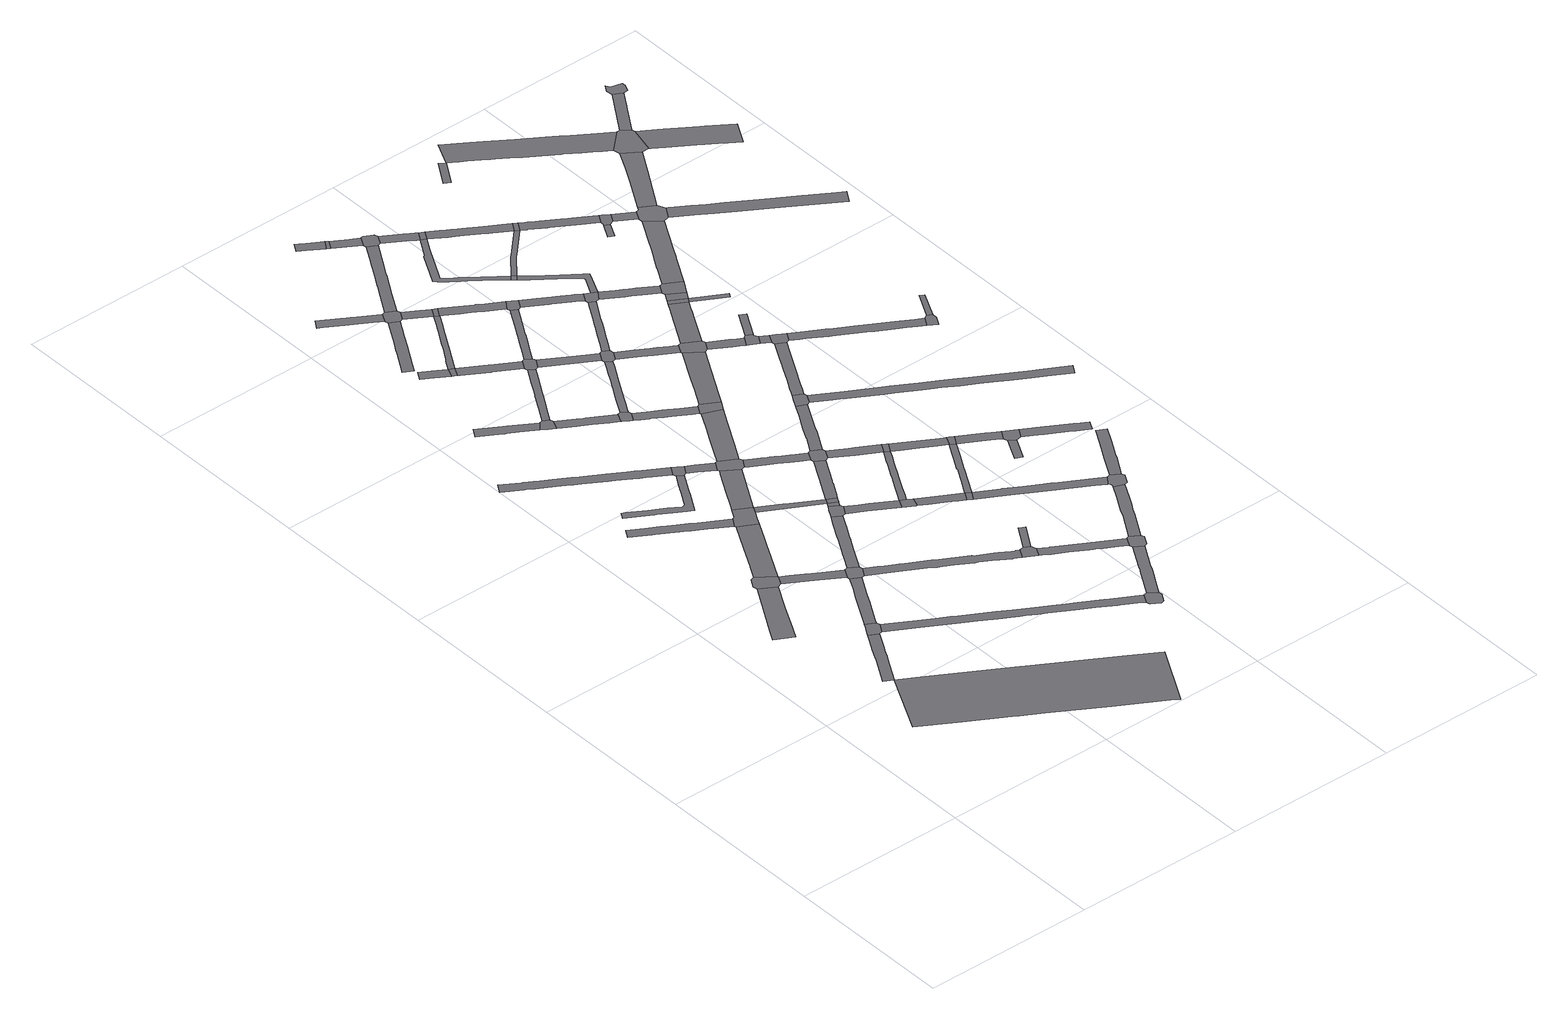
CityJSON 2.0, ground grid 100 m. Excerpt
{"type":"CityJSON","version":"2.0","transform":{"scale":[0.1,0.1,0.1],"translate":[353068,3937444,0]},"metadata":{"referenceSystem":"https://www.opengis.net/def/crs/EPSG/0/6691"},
"CityObjects":{
"road1":{"type":"Road","attributes":{"RoadStructureAttribute.sectionType":"1"},"geometry":[{"type":"MultiSurface","lod":"1","boundaries":[[[0,1,2,3,4,5,6,7,8,9,10,11,12,13,14]]]}]},
"road2":{"type":"Road","attributes":{"RoadStructureAttribute.sectionType":"1"},"geometry":[{"type":"MultiSurface","lod":"1","boundaries":[[[15,16,17,18,19,20,21,22,23]]]}]},
"road3":{"type":"Road","geometry":[{"type":"MultiSurface","lod":"1","boundaries":[[[24,25,26,27,28,6,5,29,30]]]}]},
"road4":{"type":"Road","geometry":[{"type":"MultiSurface","lod":"1","boundaries":[[[31,32,33,15,23,34,35,36]]]}]},
"road5":{"type":"Road","attributes":{"function":"2","RoadStructureAttribute.sectionType":"1"},"geometry":[{"type":"MultiSurface","lod":"1","boundaries":[[[37,38,39,40,41,42,14,43,44,45,46,47,48,49,50]]]}]},
"road6":{"type":"Road","attributes":{"RoadStructureAttribute.sectionType":"1"},"geometry":[{"type":"MultiSurface","lod":"1","boundaries":[[[51,52,53,54,55,56,57,58,59,60,61,25,24]]]}]},
"road7":{"type":"Road","attributes":{"RoadStructureAttribute.sectionType":"1"},"geometry":[{"type":"MultiSurface","lod":"1","boundaries":[[[62,63,64,65,66,67,68,69,70,71,72,73,74,75,76,77,78,79,80]]]}]},
"road8":{"type":"Road","attributes":{"RoadStructureAttribute.sectionType":"1"},"geometry":[{"type":"MultiSurface","lod":"1","boundaries":[[[81,82,83,84,35,34,85,86,87,88,89,90]]]}]},
"road9":{"type":"Road","attributes":{"RoadStructureAttribute.sectionType":"1"},"geometry":[{"type":"MultiSurface","lod":"1","boundaries":[[[91,92,93,94,95,96,97,98,31,36]]]}]},
"road10":{"type":"Road","attributes":{"RoadStructureAttribute.sectionType":"1"},"geometry":[{"type":"MultiSurface","lod":"1","boundaries":[[[99,100,101,102,103,104,105,106,107,108,109,110,111,112,113,114,115,116,117,118,119,120,121,122,123,124,125,126,127,128,129,130,131]]]}]},
"road11":{"type":"Road","attributes":{"RoadStructureAttribute.sectionType":"1"},"geometry":[{"type":"MultiSurface","lod":"1","boundaries":[[[132,133,134,135,136,137,138,139,140,141,142,143,144,145,146,147,148,149,150,151,152,153,154,155,156,157,158,159]]]}]},
"road12":{"type":"Road","geometry":[{"type":"MultiSurface","lod":"1","boundaries":[[[89,56,55,160,161,162,163,90]]]}]},
"road13":{"type":"Road","attributes":{"RoadStructureAttribute.sectionType":"1"},"geometry":[{"type":"MultiSurface","lod":"1","boundaries":[[[164,165,166,167,168,169,170,171,172,173,174,175,176]]]}]},
"road14":{"type":"Road","geometry":[{"type":"MultiSurface","lod":"1","boundaries":[[[177,178,73,72,179,95,94,180,181,182,183]]]}]},
"road15":{"type":"Road","attributes":{"RoadStructureAttribute.sectionType":"1"},"geometry":[{"type":"MultiSurface","lod":"1","boundaries":[[[29,184,185,186,187,188,189,190,191,192,193,194,195,196,197,198,199,200,201,202,203,204,205,206,207,208,209,210,211,212,213,214,215,30]]]}]},
"road16":{"type":"Road","geometry":[{"type":"MultiSurface","lod":"1","boundaries":[[[171,170,216,217,218,219,220,221]]]}]},
"road17":{"type":"Road","attributes":{"RoadStructureAttribute.sectionType":"1"},"geometry":[{"type":"MultiSurface","lod":"1","boundaries":[[[222,223,224,225,226,227,228,229,230,163,162,231,232,233,234,235,236,237,238,239]]]}]},
"road18":{"type":"Road","attributes":{"RoadStructureAttribute.sectionType":"1"},"geometry":[{"type":"MultiSurface","lod":"1","boundaries":[[[240,241,242,243,244,245]]]}]},
"road19":{"type":"Road","geometry":[{"type":"MultiSurface","lod":"1","boundaries":[[[146,145,246,247,248,249,99,131]]]}]},
"road20":{"type":"Road","attributes":{"RoadStructureAttribute.sectionType":"1"},"geometry":[{"type":"MultiSurface","lod":"1","boundaries":[[[250,251,252,253,254,255,177,183]]]}]},
"road21":{"type":"Road","attributes":{"RoadStructureAttribute.sectionType":"1"},"geometry":[{"type":"MultiSurface","lod":"1","boundaries":[[[182,256,257,258,259,260,261,183]]]}]},
"road22":{"type":"Road","geometry":[{"type":"MultiSurface","lod":"1","boundaries":[[[262,263,240,245]]]}]},
"road23":{"type":"Road","attributes":{"RoadStructureAttribute.sectionType":"1"},"geometry":[{"type":"MultiSurface","lod":"1","boundaries":[[[264,265,247,246,266,267]]]}]},
"road24":{"type":"Road","attributes":{"RoadStructureAttribute.sectionType":"1"},"geometry":[{"type":"MultiSurface","lod":"1","boundaries":[[[268,269,270,271,272,273,274,275,276,277,278,279,280,281,282,283,161,160,284,285,286,287,288,289,290,291,292,293,294,295,296,297,298,299,300]]]}]},
"road25":{"type":"Road","attributes":{"RoadStructureAttribute.sectionType":"1"},"geometry":[{"type":"MultiSurface","lod":"1","boundaries":[[[301,302,303,304,219,218,305,306,307,308,309,310,311]]]}]},
"road26":{"type":"Road","attributes":{"RoadStructureAttribute.sectionType":"1"},"geometry":[{"type":"MultiSurface","lod":"1","boundaries":[[[312,313,314,315,316,317,318,319,320,321,322,323,324,325,326,327,328,329,330]]]}]},
"road27":{"type":"Road","attributes":{"RoadStructureAttribute.sectionType":"1"},"geometry":[{"type":"MultiSurface","lod":"1","boundaries":[[[331,332,333,334,335,336,337,338,339,340,341,342]]]}]},
"road28":{"type":"Road","attributes":{"RoadStructureAttribute.sectionType":"1"},"geometry":[{"type":"MultiSurface","lod":"1","boundaries":[[[343,344,345,346,347,348,349,350,351,352,353,221,220,354,355,356,357,358,359,360,361,362,363]]]}]},
"road29":{"type":"Road","geometry":[{"type":"MultiSurface","lod":"1","boundaries":[[[364,365,366,367,368,369,222,239]]]}]},
"road30":{"type":"Road","geometry":[{"type":"MultiSurface","lod":"1","boundaries":[[[370,371,264,267,252,251,372,373]]]}]},
"road31":{"type":"Road","attributes":{"RoadStructureAttribute.sectionType":"1"},"geometry":[{"type":"MultiSurface","lod":"1","boundaries":[[[366,374,375,258,367]]]}]},
"road32":{"type":"Road","attributes":{"RoadStructureAttribute.sectionType":"1"},"geometry":[{"type":"MultiSurface","lod":"1","boundaries":[[[376,377,378,263,262,379,380,381,382,383,384]]]}]},
"road33":{"type":"Road","geometry":[{"type":"MultiSurface","lod":"1","boundaries":[[[385,259,258,375]]]}]},
"road34":{"type":"Road","geometry":[{"type":"MultiSurface","lod":"1","boundaries":[[[310,386,387,388,389,390,391,392,311]]]}]},
"road35":{"type":"Road","attributes":{"RoadStructureAttribute.sectionType":"1"},"geometry":[{"type":"MultiSurface","lod":"1","boundaries":[[[393,394,395,365,364,396,397]]]}]},
"road36":{"type":"Road","geometry":[{"type":"MultiSurface","lod":"1","boundaries":[[[398,342,341,330,329,399,400,401,402]]]}]},
"road37":{"type":"Road","geometry":[{"type":"MultiSurface","lod":"1","boundaries":[[[403,404,405,406,407,384,383,408,343,363]]]}]},
"road38":{"type":"Road","attributes":{"RoadStructureAttribute.sectionType":"1"},"geometry":[{"type":"MultiSurface","lod":"1","boundaries":[[[409,410,411,412,259,385,413,414,415,416,417,418,419,420]]]}]},
"road39":{"type":"Road","attributes":{"RoadStructureAttribute.sectionType":"1"},"geometry":[{"type":"MultiSurface","lod":"1","boundaries":[[[372,421,422,423,424,425,426,427,428,429,430,431,432,433,434,435,373]]]}]},
"road40":{"type":"Road","attributes":{"RoadStructureAttribute.sectionType":"1"},"geometry":[{"type":"MultiSurface","lod":"1","boundaries":[[[436,437,438,439,440,371,370,441,442,443]]]}]},
"road41":{"type":"Road","attributes":{"RoadStructureAttribute.sectionType":"1"},"geometry":[{"type":"MultiSurface","lod":"1","boundaries":[[[444,445,446,447,448,390,389,449,450,451,452,453,454,455,456]]]}]},
"road42":{"type":"Road","attributes":{"RoadStructureAttribute.sectionType":"1"},"geometry":[{"type":"MultiSurface","lod":"1","boundaries":[[[457,400,399,458,459]]]}]},
"road43":{"type":"Road","geometry":[{"type":"MultiSurface","lod":"1","boundaries":[[[460,461,462,463,268,300]]]}]},
"road44":{"type":"Road","geometry":[{"type":"MultiSurface","lod":"1","boundaries":[[[464,465,466,467,393,397]]]}]},
"road45":{"type":"Road","attributes":{"RoadStructureAttribute.sectionType":"1"},"geometry":[{"type":"MultiSurface","lod":"1","boundaries":[[[468,458,469,470,471,472,473,474,475,476,477,478,479,240,263,480,481,482,483,484,485,486,487,468,488,489,490,491,492,493,494,495,496,497,498,499,500,501,502]]]}]},
"road46":{"type":"Road","attributes":{"RoadStructureAttribute.sectionType":"1"},"geometry":[{"type":"MultiSurface","lod":"1","boundaries":[[[503,504,505,506,507,508,509,510,511,512,513,514,515,516,517,518,519,520,521,522,523,392,391]]]}]},
"road47":{"type":"Road","geometry":[{"type":"MultiSurface","lod":"1","boundaries":[[[524,525,526,202,201,527,528,529]]]}]},
"road48":{"type":"Road","geometry":[{"type":"MultiSurface","lod":"1","boundaries":[[[458,468,502,530,459]]]}]},
"road49":{"type":"Road","attributes":{"RoadStructureAttribute.sectionType":"1"},"geometry":[{"type":"MultiSurface","lod":"1","boundaries":[[[403,531,532,533,534,535,536,537,538,404]]]}]},
"road50":{"type":"Road","attributes":{"RoadStructureAttribute.sectionType":"1"},"geometry":[{"type":"MultiSurface","lod":"1","boundaries":[[[462,539,540,541,542,543,463]]]}]},
"road51":{"type":"Road","geometry":[{"type":"MultiSurface","lod":"1","boundaries":[[[544,427,426,420,419,545,546,547]]]}]},
"road52":{"type":"Road","attributes":{"RoadStructureAttribute.sectionType":"1"},"geometry":[{"type":"MultiSurface","lod":"1","boundaries":[[[406,548,549,550,551,552,553,554,555,556,557,558,559,560,561,562,563,407]]]}]},
"road53":{"type":"Road","attributes":{"RoadStructureAttribute.sectionType":"1"},"geometry":[{"type":"MultiSurface","lod":"1","boundaries":[[[564,565,466,465,566,567,568,569,570]]]}]},
"road54":{"type":"Road","attributes":{"RoadStructureAttribute.sectionType":"1"},"geometry":[{"type":"MultiSurface","lod":"1","boundaries":[[[401,571,572,573,574,575,576,577,578,579,580,581,582,583,584,585,586,587,588,589,590,591,402]]]}]},
"road55":{"type":"Road","geometry":[{"type":"MultiSurface","lod":"1","boundaries":[[[592,593,456,455,436,443]]]}]},
"road56":{"type":"Road","attributes":{"RoadStructureAttribute.sectionType":"1"},"geometry":[{"type":"MultiSurface","lod":"1","boundaries":[[[594,595,596,597,598,599,600,601,602,603]]]}]},
"road57":{"type":"Road","attributes":{"RoadStructureAttribute.sectionType":"1"},"geometry":[{"type":"MultiSurface","lod":"1","boundaries":[[[604,605,606,607,608,609,393,467,610,611,612,613,614,615,616,617,618]]]}]},
"road58":{"type":"Road","attributes":{"RoadStructureAttribute.sectionType":"1"},"geometry":[{"type":"MultiSurface","lod":"1","boundaries":[[[619,620,621,622,623,461,460,624,625,626,627,628,629,630,631,632,633]]]}]},
"road59":{"type":"Road","attributes":{"RoadStructureAttribute.sectionType":"1"},"geometry":[{"type":"MultiSurface","lod":"1","boundaries":[[[525,634,635,636,637,638,639,640,641,642,526]]]}]},
"road60":{"type":"Road","geometry":[{"type":"MultiSurface","lod":"1","boundaries":[[[643,644,645,535,534,646,514,513,647,648]]]}]},
"road61":{"type":"Road","geometry":[{"type":"MultiSurface","lod":"1","boundaries":[[[649,650,594,603]]]}]},
"road62":{"type":"Road","attributes":{"RoadStructureAttribute.sectionType":"1"},"geometry":[{"type":"MultiSurface","lod":"1","boundaries":[[[651,652,546,545,653,654,618,655]]]}]},
"road63":{"type":"Road","geometry":[{"type":"MultiSurface","lod":"1","boundaries":[[[569,656,657,570]]]}]},
"road64":{"type":"Road","attributes":{"RoadStructureAttribute.sectionType":"1"},"geometry":[{"type":"MultiSurface","lod":"1","boundaries":[[[658,659,660,661,662,663,664,665,666,667,544,547]]]}]},
"road65":{"type":"Road","attributes":{"RoadStructureAttribute.sectionType":"1"},"geometry":[{"type":"MultiSurface","lod":"1","boundaries":[[[668,650,649,669,670]]]}]},
"road66":{"type":"Road","geometry":[{"type":"MultiSurface","lod":"1","boundaries":[[[671,494,493,556,555,672,673,674]]]}]},
"road67":{"type":"Road","attributes":{"RoadStructureAttribute.sectionType":"1"},"geometry":[{"type":"MultiSurface","lod":"1","boundaries":[[[675,676,677,593,592,678,679,680]]]}]},
"road68":{"type":"Road","geometry":[{"type":"MultiSurface","lod":"1","boundaries":[[[618,617,681,682,655]]]}]},
"road69":{"type":"Road","attributes":{"RoadStructureAttribute.sectionType":"1"},"geometry":[{"type":"MultiSurface","lod":"1","boundaries":[[[647,683,684,685,686,687,688,689,690,691,692,693,694,695,696,697,648]]]}]},
"road70":{"type":"Road","geometry":[{"type":"MultiSurface","lod":"1","boundaries":[[[698,699,700,670,669,582,581,701]]]}]},
"road71":{"type":"Road","geometry":[{"type":"MultiSurface","lod":"1","boundaries":[[[632,639,638,702,703,704,705,633]]]}]},
"road72":{"type":"Road","attributes":{"RoadStructureAttribute.sectionType":"1"},"geometry":[{"type":"MultiSurface","lod":"1","boundaries":[[[706,707,708,709,710,711,712,713,714,645,644,715,716,717,718,719,720,721,722,723]]]}]},
"road73":{"type":"Road","attributes":{"RoadStructureAttribute.sectionType":"1"},"geometry":[{"type":"MultiSurface","lod":"1","boundaries":[[[724,725,726,727,728,729,570,657,730,731,732,733,734,735]]]}]},
"road74":{"type":"Road","geometry":[{"type":"MultiSurface","lod":"1","boundaries":[[[736,737,738,739,740,661,660,741,742]]]}]},
"road75":{"type":"Road","attributes":{"RoadStructureAttribute.sectionType":"1"},"geometry":[{"type":"MultiSurface","lod":"1","boundaries":[[[673,743,744,745,746,747,748,749,750,751,752,753,754,755,674]]]}]},
"road76":{"type":"Road","attributes":{"RoadStructureAttribute.sectionType":"1"},"geometry":[{"type":"MultiSurface","lod":"1","boundaries":[[[756,757,758,759,681,617,760,761,762,735]]]}]},
"road77":{"type":"Road","attributes":{"RoadStructureAttribute.sectionType":"1"},"geometry":[{"type":"MultiSurface","lod":"1","boundaries":[[[763,764,765,766,698,701,767,768,769]]]}]},
"road78":{"type":"Road","attributes":{"RoadStructureAttribute.sectionType":"1"},"geometry":[{"type":"MultiSurface","lod":"1","boundaries":[[[656,770,771,772,773,774,775,776,777,778,779,780,781,782,783,784,785,786,657]]]}]},
"road79":{"type":"Road","geometry":[{"type":"MultiSurface","lod":"1","boundaries":[[[787,788,789,790]]]}]},
"road80":{"type":"Road","geometry":[{"type":"MultiSurface","lod":"1","boundaries":[[[791,792,793,794,689,688,675,680]]]}]},
"road81":{"type":"Road","geometry":[{"type":"MultiSurface","lod":"1","boundaries":[[[763,769,795,796]]]}]},
"road82":{"type":"Road","attributes":{"RoadStructureAttribute.sectionType":"1"},"geometry":[{"type":"MultiSurface","lod":"1","boundaries":[[[797,798,799,800,705,704,801,802,803,804,805,806]]]}]},
"road83":{"type":"Road","attributes":{"RoadStructureAttribute.sectionType":"1"},"geometry":[{"type":"MultiSurface","lod":"1","boundaries":[[[795,769,807,808,809,810,811,812,813,814,815,816,817,818,819,788,787,820,821,822,823,824,825,826,827,828,795,829,830,831,832,833,834,835,836,837,838,839,840,841,842,843,844,845,846,847,848,849,850,851,852,853,796]]]}]},
"road84":{"type":"Road","geometry":[{"type":"MultiSurface","lod":"1","boundaries":[[[734,854,855,756,735]]]}]},
"road85":{"type":"Road","geometry":[{"type":"MultiSurface","lod":"1","boundaries":[[[856,749,748,706,723,857,858]]]}]},
"road86":{"type":"Road","attributes":{"RoadStructureAttribute.sectionType":"1"},"geometry":[{"type":"MultiSurface","lod":"1","boundaries":[[[859,860,861,862,863,790,789,864,865,866,867,868,869,856,858]]]}]},
"road87":{"type":"Road","attributes":{"RoadStructureAttribute.sectionType":"1"},"geometry":[{"type":"MultiSurface","lod":"1","boundaries":[[[870,871,872,873,874,875,876,877,878,738,737,879,880,881,882,883]]]}]},
"road88":{"type":"Road","attributes":{"RoadStructureAttribute.sectionType":"1"},"geometry":[{"type":"MultiSurface","lod":"1","boundaries":[[[884,885,792,791,886,887,888,889]]]}]},
"road89":{"type":"Road","attributes":{"RoadStructureAttribute.sectionType":"1"},"geometry":[{"type":"MultiSurface","lod":"1","boundaries":[[[890,891,892,893,894,895,896,897,898,794,793]]]}]},
"road90":{"type":"Road","attributes":{"RoadStructureAttribute.sectionType":"1"},"geometry":[{"type":"MultiSurface","lod":"1","boundaries":[[[899,900,854,734,901,902,903,904]]]}]},
"road91":{"type":"Road","attributes":{"RoadStructureAttribute.sectionType":"1"},"geometry":[{"type":"MultiSurface","lod":"1","boundaries":[[[837,905,906,787,790,907,908,909]]]}]},
"road92":{"type":"Road","geometry":[{"type":"MultiSurface","lod":"1","boundaries":[[[910,911,912,913,914,915]]]}]},
"road93":{"type":"Road","attributes":{"RoadStructureAttribute.sectionType":"1"},"geometry":[{"type":"MultiSurface","lod":"1","boundaries":[[[916,917,918,919,920,921,858,857,922,923,924,925,926]]]}]},
"road94":{"type":"Road","geometry":[{"type":"MultiSurface","lod":"1","boundaries":[[[888,927,928,929,930,931,932,889]]]}]},
"road95":{"type":"Road","geometry":[{"type":"MultiSurface","lod":"1","boundaries":[[[805,933,934,935,936,937,777,776,938,939,806]]]}]},
"road96":{"type":"Road","attributes":{"RoadStructureAttribute.sectionType":"1"},"geometry":[{"type":"MultiSurface","lod":"1","boundaries":[[[928,940,941,929]]]}]},
"road97":{"type":"Road","geometry":[{"type":"MultiSurface","lod":"1","boundaries":[[[903,910,915,942,943,904]]]}]},
"road98":{"type":"Road","geometry":[{"type":"MultiSurface","lod":"1","boundaries":[[[895,894,944,945]]]}]},
"road99":{"type":"Road","geometry":[{"type":"MultiSurface","lod":"1","boundaries":[[[946,947,948,941,940,870,883,949]]]}]},
"road100":{"type":"Road","attributes":{"RoadStructureAttribute.sectionType":"1"},"geometry":[{"type":"MultiSurface","lod":"1","boundaries":[[[931,950,951,932]]]}]},
"road101":{"type":"Road","attributes":{"RoadStructureAttribute.sectionType":"1"},"geometry":[{"type":"MultiSurface","lod":"1","boundaries":[[[944,952,953,945]]]}]},
"road102":{"type":"Road","geometry":[{"type":"MultiSurface","lod":"1","boundaries":[[[954,955,838,837,909]]]}]},
"road103":{"type":"Road","geometry":[{"type":"MultiSurface","lod":"1","boundaries":[[[926,953,952,956,957,958,959,916]]]}]},
"road104":{"type":"Road","attributes":{"RoadStructureAttribute.sectionType":"1"},"geometry":[{"type":"MultiSurface","lod":"1","boundaries":[[[894,960,961,962,944]]]}]},
"road105":{"type":"Road","attributes":{"RoadStructureAttribute.sectionType":"1"},"geometry":[{"type":"MultiSurface","lod":"1","boundaries":[[[963,964,965,966,936,935,967,968,969,970,971,972,973]]]}]},
"road106":{"type":"Road","attributes":{"RoadStructureAttribute.sectionType":"1"},"geometry":[{"type":"MultiSurface","lod":"1","boundaries":[[[974,975,976,977,978,979,943,942,980,981,982,983,984,985,986,987]]]}]},
"road107":{"type":"Road","attributes":{"RoadStructureAttribute.sectionType":"1"},"geometry":[{"type":"MultiSurface","lod":"1","boundaries":[[[988,989,990,991,992,993,994,995,996,997,998,736,742,999,1000,1001,1002,1003,1004,1005,1006,1007,1008,1009,1010,1011,1012,1013,1014,1015,1016,1017]]]}]},
"road108":{"type":"Road","attributes":{"RoadStructureAttribute.sectionType":"1"},"geometry":[{"type":"MultiSurface","lod":"1","boundaries":[[[1018,1019,1020,1021,1022,1023,1024,1025,1026,1027,1028,955,954,1029,1030,1031,1032,1033,1034,1035,1036]]]}]},
"road109":{"type":"Road","attributes":{"RoadStructureAttribute.sectionType":"1"},"geometry":[{"type":"MultiSurface","lod":"1","boundaries":[[[1037,1038,1039,1040]]]}]},
"road110":{"type":"Road","attributes":{"RoadStructureAttribute.sectionType":"1"},"geometry":[{"type":"MultiSurface","lod":"1","boundaries":[[[1041,1042,1043,1044,1045,1046,1047,1048,1049,1050,1051,946,949,1052,1053,1054,1055,1056,1057,1058,1059,1060,1061,1062,1063]]]}]},
"road111":{"type":"Road","geometry":[{"type":"MultiSurface","lod":"1","boundaries":[[[1064,1065,1066,1067]]]}]},
"road112":{"type":"Road","attributes":{"RoadStructureAttribute.sectionType":"1"},"geometry":[{"type":"MultiSurface","lod":"1","boundaries":[[[1068,1069,1070,1071,1072,1073,1074,959,958,1075,1076,1077,1078,1079,1080]]]}]},
"road113":{"type":"Road","geometry":[{"type":"MultiSurface","lod":"1","boundaries":[[[1035,1081,1067,1066,1082,1083,1084,1036]]]}]},
"road114":{"type":"Road","attributes":{"RoadStructureAttribute.sectionType":"1"},"geometry":[{"type":"MultiSurface","lod":"1","boundaries":[[[1083,1082,1085,1086]]]}]},
"road115":{"type":"Road","geometry":[{"type":"MultiSurface","lod":"1","boundaries":[[[1079,1087,1088,1089,1090,1091,1086,1085,1080]]]}]},
"road116":{"type":"Road","geometry":[{"type":"MultiSurface","lod":"1","boundaries":[[[1062,1092,1093,1094,1095,1096,1063]]]}]},
"road117":{"type":"Road","attributes":{"RoadStructureAttribute.sectionType":"1"},"geometry":[{"type":"MultiSurface","lod":"1","boundaries":[[[1095,1097,1098,1096]]]}]},
"road118":{"type":"Road","attributes":{"RoadStructureAttribute.sectionType":"1"},"geometry":[{"type":"MultiSurface","lod":"1","boundaries":[[[1099,1100,1101,1102,1103,1104,1105,1106,1107,1108,1109,1110,1111,1112,1040,1113,1114,1115,1116,1117,1118,1119,1120,1121,1122,1123,1124,1125,1126]]]}]},
"road119":{"type":"Road","attributes":{"RoadStructureAttribute.sectionType":"1"},"geometry":[{"type":"MultiSurface","lod":"1","boundaries":[[[1089,1127,1128,1129,1130,1131,1132,1090]]]}]},
"road120":{"type":"Road","attributes":{"RoadStructureAttribute.sectionType":"1"},"geometry":[{"type":"MultiSurface","lod":"1","boundaries":[[[1133,1134,1135,1136,1137,1138,1139,1140,1141,1142,1143,1088,1087,1144,1145,1146,1147,1148,1149,1150,1151]]]}]},
"road121":{"type":"Road","geometry":[{"type":"MultiSurface","lod":"1","boundaries":[[[1152,1130,1129,1153,1154,1155,1156,1099,1126]]]}]},
"road122":{"type":"Road","attributes":{"RoadStructureAttribute.sectionType":"1"},"geometry":[{"type":"MultiSurface","lod":"1","boundaries":[[[1157,1158,1159,1156,1155,1160,1161,1162,1163,1164,1165]]]}]},
"road123":{"type":"Road","attributes":{"RoadStructureAttribute.sectionType":"1"},"geometry":[{"type":"MultiSurface","lod":"1","boundaries":[[[1166,1167,1168,1169,1170,1154,1153,1171,1172,1173,1174,1175,1176,1177,1178,1179]]]}]},
"road124":{"type":"Road","geometry":[{"type":"MultiSurface","lod":"1","boundaries":[[[1164,1180,1181,1182,1183,1184,1185,1165]]]}]}
},
"vertices":[
[597,1220,0],[607,1238,0],[631,1284,0],[643,1303,0],[696,1401,0],[698,1405,0],[646,1434,0],[641,1424,0],[627,1401,0],[586,1328,0],[577,1310,0],[555,1268,0],[547,1252,0],[456,1096,0],[510,1068,0],
[474,2089,0],[386,1942,0],[296,1783,0],[258,1716,0],[360,1659,0],[383,1702,0],[395,1722,0],[480,1885,0],[563,2034,0],
[744,1484,0],[692,1514,0],[684,1500,0],[666,1469,0],[652,1444,0],[720,1411,0],[750,1464,0],
[521,2172,0],[496,2165,0],[466,2113,0],[589,2042,0],[617,2094,0],[616,2100,0],
[1698,360,0],[1535,457,0],[1109,712,0],[1064,739,0],[832,877,0],[647,987,0],[326,710,0],[543,581,0],[764,450,0],[794,432,0],[910,364,0],[1201,191,0],[1481,24,0],[1502,9,0],
[756,1506,0],[818,1614,0],[832,1638,0],[866,1699,0],[933,1818,0],[882,1849,0],[842,1776,0],[803,1710,0],[765,1645,0],[704,1534,0],[697,1523,0],
[252,2836,0],[337,2785,0],[359,2774,0],[360,2773,0],[374,2765,0],[481,2702,0],[520,2679,0],[531,2670,0],[604,2628,0],[630,2612,0],[720,2557,0],[752,2609,0],[600,2699,0],[561,2722,0],[507,2755,0],[466,2780,0],[438,2797,0],[368,2837,0],[283,2888,0],
[789,1992,0],[766,2006,0],[736,2024,0],[668,2066,0],[736,1955,0],[737,1955,0],[758,1941,0],[829,1899,0],[880,1868,0],[910,1921,0],
[698,2250,0],[743,2332,0],[767,2377,0],[828,2492,0],[725,2547,0],[638,2387,0],[565,2252,0],[563,2249,0],
[793,3135,0],[647,3222,0],[635,3230,0],[601,3250,0],[510,3305,0],[491,3316,0],[450,3340,0],[410,3364,0],[375,3385,0],[358,3396,0],[296,3432,0],[275,3445,0],[201,3489,0],[191,3495,0],[146,3522,0],[139,3526,0],[33,3591,0],[2,3539,0],[111,3473,0],[119,3469,0],[159,3444,0],[250,3390,0],[295,3363,0],[327,3344,0],[380,3312,0],[385,3309,0],[479,3253,0],[511,3233,0],[611,3174,0],[616,3170,0],[646,3153,0],[670,3138,0],[762,3083,0],
[454,2904,0],[477,2891,0],[487,2886,0],[557,2843,0],[619,2806,0],[652,2786,0],[669,2814,0],[707,2878,0],[713,2888,0],[715,2890,0],[737,2932,0],[745,2945,0],[760,2969,0],[802,3044,0],[766,3064,0],[726,2995,0],[706,2960,0],[701,2952,0],[680,2916,0],[664,2888,0],[644,2854,0],[627,2850,0],[562,2890,0],[509,2920,0],[475,2940,0],[378,2998,0],[357,3010,0],[335,2974,0],
[954,1821,0],[986,1875,0],[980,1894,0],[929,1926,0],
[208,3968,0],[330,3896,0],[338,3891,0],[339,3890,0],[345,3887,0],[402,3853,0],[491,3800,0],[530,3846,0],[509,3859,0],[387,3932,0],[379,3936,0],[371,3942,0],[238,4020,0],
[798,2668,0],[769,2615,0],[722,2556,0],[848,2529,0],[873,2576,0],[874,2575,0],[894,2614,0],
[888,1312,0],[1069,1209,0],[1146,1165,0],[1236,1112,0],[1255,1101,0],[1291,1081,0],[1311,1070,0],[1332,1058,0],[1358,1044,0],[1412,1012,0],[1455,987,0],[1597,905,0],[1669,864,0],[1742,820,0],[1766,806,0],[1776,800,0],[1874,744,0],[1892,733,0],[1921,785,0],[1772,872,0],[1746,887,0],[1628,956,0],[1559,995,0],[1536,1009,0],[1440,1064,0],[1340,1121,0],[1266,1164,0],[1097,1262,0],[1065,1282,0],[998,1320,0],[918,1364,0],[896,1376,0],
[510,3789,0],[529,3777,0],[566,3755,0],[589,3811,0],[584,3831,0],[550,3851,0],
[1141,2300,0],[1113,2252,0],[1055,2149,0],[1047,2135,0],[1042,2124,0],[1034,2112,0],[1008,2065,0],[985,2026,0],[976,2009,0],[1043,2004,0],[1077,2064,0],[1082,2072,0],[1093,2092,0],[1106,2116,0],[1152,2196,0],[1155,2202,0],[1161,2212,0],[1193,2269,0],
[466,4483,0],[395,4525,0],[332,4563,0],[301,4511,0],[365,4473,0],[442,4427,0],
[819,3049,0],[850,3100,0],[821,3118,0],[803,3129,0],
[971,2746,0],[1056,2892,0],[960,2954,0],[949,2935,0],[870,2795,0],[815,2697,0],
[1003,2508,0],[1038,2488,0],[1199,2399,0],[1215,2428,0],[1057,2521,0],[1028,2538,0],
[467,4412,0],[496,4465,0],
[986,3019,0],[896,3073,0],[871,3018,0],[956,2967,0],
[1687,1474,0],[1668,1485,0],[1667,1485,0],[1649,1493,0],[1593,1529,0],[1573,1539,0],[1479,1591,0],[1474,1598,0],[1310,1688,0],[1305,1694,0],[1296,1700,0],[1178,1766,0],[1151,1781,0],[1136,1788,0],[1085,1817,0],[1054,1836,0],[1053,1766,0],[1055,1765,0],[1236,1664,0],[1249,1657,0],[1250,1657,0],[1253,1654,0],[1279,1636,0],[1304,1624,0],[1356,1595,0],[1448,1539,0],[1466,1532,0],[1544,1487,0],[1558,1478,0],[1614,1443,0],[1618,1441,0],[1651,1424,0],[1657,1421,0],
[733,3725,0],[723,3731,0],[699,3746,0],[693,3749,0],[590,3741,0],[653,3703,0],[668,3694,0],[722,3662,0],[797,3617,0],[847,3588,0],[873,3642,0],
[414,4849,0],[382,4795,0],[381,4793,0],[371,4776,0],[353,4745,0],[329,4705,0],[275,4613,0],[327,4582,0],[355,4630,0],[380,4672,0],[402,4710,0],[433,4762,0],[434,4764,0],[467,4821,0],[489,4858,0],[509,4891,0],[511,4896,0],[538,4940,0],[486,4971,0],
[399,5111,0],[372,5127,0],[335,5149,0],[327,5154,0],[215,5222,0],[183,5170,0],[211,5153,0],[304,5097,0],[365,5061,0],[430,5022,0],[481,4991,0],[509,5044,0],
[767,4217,0],[744,4178,0],[718,4135,0],[694,4093,0],[659,4034,0],[657,4032,0],[652,4023,0],[625,3977,0],[622,3972,0],[602,3939,0],[579,3900,0],[615,3882,0],[641,3926,0],[663,3964,0],[687,4003,0],[693,4013,0],[700,4026,0],[733,4081,0],[758,4122,0],[780,4160,0],[802,4196,0],
[1213,2273,0],[1243,2326,0],[1237,2345,0],[1186,2376,0],[1163,2338,0],[1161,2334,0],
[1100,2969,0],[1003,3022,0],[1076,2898,0],[1108,2949,0],
[1247,2363,0],[1251,2369,0],
[650,4373,0],[645,4377,0],[539,4439,0],[479,4405,0],[613,4325,0],[616,4323,0],[620,4321,0],[762,4237,0],[792,4289,0],
[1267,2398,0],
[850,3586,0],[873,3572,0],[886,3564,0],[901,3555,0],[932,3607,0],[927,3626,0],[893,3647,0],
[1493,2182,0],[1360,2260,0],[1312,2287,0],[1311,2219,0],[1463,2130,0],
[511,5043,0],[557,4945,0],[587,4998,0],[582,5017,0],[530,5048,0],
[821,4201,0],[851,4254,0],[849,4261,0],[846,4273,0],[811,4294,0],[764,4227,0],
[1316,2603,0],[1297,2572,0],[1289,2558,0],[1281,2544,0],[1280,2420,0],[1315,2480,0],[1328,2504,0],[1333,2515,0],[1338,2523,0],[1378,2592,0],[1425,2676,0],[1373,2706,0],
[1096,2883,0],[1172,2841,0],[1221,2812,0],[1276,2779,0],[1318,2756,0],[1370,2726,0],[1398,2779,0],[1343,2811,0],[1319,2826,0],[1284,2845,0],[1250,2864,0],[1227,2878,0],[1219,2882,0],[1189,2900,0],[1154,2921,0],
[1197,3373,0],[1141,3271,0],[1100,3197,0],[1075,3152,0],[1039,3086,0],[1155,3065,0],[1253,3236,0],[1305,3328,0],
[1147,3478,0],[1095,3510,0],[1093,3511,0],[1067,3526,0],[1001,3565,0],[933,3536,0],[974,3512,0],[979,3509,0],[1037,3474,0],[1070,3455,0],[1160,3401,0],[1194,3381,0],[1224,3433,0],
[675,4945,0],[695,4863,0],[726,4914,0],
[1730,1379,0],[1759,1431,0],[1750,1462,0],[1715,1481,0],
[1528,2092,0],[1534,2091,0],[1555,2146,0],[1523,2164,0],
[721,4847,0],[662,4806,0],[640,4768,0],[628,4747,0],[617,4730,0],[592,4687,0],[583,4672,0],[582,4671,0],[551,4618,0],[530,4582,0],[505,4541,0],[502,4543,0],[535,4530,0],[573,4596,0],[609,4656,0],[609,4657,0],[618,4671,0],[646,4719,0],[669,4758,0],[681,4778,0],[737,4837,0],[811,4793,0],[875,4756,0],[883,4750,0],[918,4729,0],[1016,4671,0],[1050,4721,0],[960,4774,0],[919,4799,0],[915,4801,0],[893,4814,0],[845,4843,0],[775,4885,0],[769,4889,0],[752,4899,0],
[944,3655,0],[954,3673,0],[979,3715,0],[1001,3754,0],[1034,3810,0],[1035,3812,0],[1049,3836,0],[1070,3873,0],[1093,3913,0],[1116,3952,0],[1141,3995,0],[1106,4015,0],[1081,3972,0],[1058,3933,0],[1034,3891,0],[1014,3856,0],[1001,3834,0],[999,3830,0],[966,3774,0],[944,3736,0],[919,3692,0],
[1996,736,0],[1991,753,0],[1942,789,0],[1898,708,0],[1948,679,0],[1966,684,0],
[739,4907,0],
[958,4120,0],[961,4118,0],[981,4106,0],[1101,4035,0],[1132,4087,0],[1012,4157,0],[992,4170,0],[987,4173,0],
[1835,1600,0],[1821,1609,0],[1801,1621,0],[1767,1565,0],[1760,1554,0],
[1417,2785,0],[1445,2681,0],[1474,2734,0],[1469,2753,0],
[876,4324,0],[918,4395,0],[947,4445,0],[951,4452,0],[956,4461,0],[988,4517,0],[1025,4579,0],[1056,4630,0],[1021,4651,0],[991,4600,0],[956,4540,0],[919,4477,0],[916,4473,0],[911,4464,0],[880,4411,0],[844,4350,0],
[1725,2048,0],[1652,2090,0],[1582,2063,0],[1686,2003,0],[1717,1984,0],[1753,1963,0],[1784,2014,0],
[654,5139,0],[677,5178,0],[689,5199,0],[692,5204,0],[728,5264,0],[743,5290,0],[768,5331,0],[793,5374,0],[807,5398,0],[815,5412,0],[862,5490,0],[810,5522,0],[745,5411,0],[735,5394,0],[716,5363,0],[687,5312,0],[686,5311,0],[646,5243,0],[635,5224,0],[624,5206,0],[576,5126,0],
[1337,3384,0],[1239,3439,0],
[678,5691,0],[642,5713,0],[598,5740,0],[567,5759,0],[547,5772,0],[515,5721,0],[559,5694,0],[619,5657,0],[635,5647,0],[646,5640,0],
[1655,2473,0],[1639,2445,0],[1592,2360,0],[1591,2357,0],[1544,2273,0],[1525,2239,0],[1540,2193,0],[1571,2250,0],[1620,2339,0],[1622,2342,0],[1668,2426,0],[1669,2427,0],[1700,2482,0],[1722,2520,0],[1692,2537,0],
[1985,1299,0],[1943,1325,0],[1843,1381,0],[1819,1395,0],[1815,1397,0],[1762,1361,0],[1785,1345,0],[1865,1302,0],[1956,1246,0],[1973,1239,0],[1997,1226,0],[2017,1213,0],[2085,1173,0],[2132,1145,0],[2160,1198,0],
[2052,853,0],[2064,874,0],[2089,919,0],[2108,953,0],[2189,1094,0],[2137,1125,0],[2056,983,0],[2042,956,0],[2038,949,0],
[1189,4056,0],[1186,4071,0],[1151,4091,0],[1104,4023,0],[1160,4000,0],[1190,4051,0],
[665,5628,0],[696,5679,0],
[1607,2659,0],[1578,2676,0],[1467,2668,0],[1565,2611,0],[1723,2592,0],
[1780,1946,0],[1813,1997,0],
[1541,2878,0],[1561,2920,0],[1653,3086,0],[1600,3114,0],[1594,3101,0],[1578,3072,0],[1561,3039,0],[1509,2950,0],[1472,2879,0],[1471,2877,0],
[786,5623,0],[806,5542,0],[836,5594,0],
[1076,4705,0],[1063,4632,0],[1075,4636,0],[1106,4687,0],
[1451,3818,0],[1345,3628,0],[1300,3546,0],[1368,3440,0],[1466,3612,0],[1544,3751,0],
[1752,2572,0],[1747,2578,0],
[1256,3942,0],[1297,3918,0],[1301,3916,0],[1304,3915,0],[1331,3898,0],[1449,3828,0],[1477,3881,0],[1455,3894,0],[1439,3903,0],[1384,3936,0],[1338,3963,0],[1334,3966,0],[1332,3967,0],[1330,3968,0],[1286,3994,0],
[909,5549,0],[904,5569,0],[855,5598,0],[881,5495,0],
[2208,1099,0],[2236,1153,0],[2230,1173,0],[2179,1204,0],
[1364,4446,0],[1337,4404,0],[1332,4395,0],[1296,4334,0],[1264,4280,0],[1262,4276,0],[1258,4269,0],[1223,4211,0],[1182,4142,0],[1218,4126,0],[1256,4189,0],[1292,4248,0],[1295,4254,0],[1299,4260,0],[1327,4309,0],[1336,4325,0],[1364,4370,0],[1398,4426,0],
[1949,2309,0],[1931,2276,0],[1881,2190,0],[1885,2187,0],[1878,2175,0],[1837,2105,0],[1863,2086,0],[1903,2156,0],[1913,2174,0],[1963,2261,0],[2015,2351,0],[1984,2369,0],
[1701,3144,0],[1696,3163,0],[1644,3193,0],[1622,3154,0],[1611,3134,0],[1657,3087,0],[1672,3091,0],
[1157,4587,0],[1202,4559,0],[1213,4554,0],[1302,4502,0],[1338,4481,0],[1359,4466,0],[1390,4517,0],[1353,4539,0],[1339,4548,0],[1293,4576,0],[1234,4611,0],[1233,4611,0],[1187,4639,0],
[2011,2424,0],[1989,2434,0],[1982,2438,0],[1855,2512,0],[1765,2495,0],[1852,2444,0],[1931,2399,0],
[1085,5440,0],[1071,5449,0],[1027,5477,0],[1021,5481,0],[1020,5410,0],[1039,5398,0],[1054,5389,0],
[1928,1864,0],[1968,1838,0],[2049,1792,0],[2150,1733,0],[2169,1725,0],[2323,1634,0],[2379,1601,0],[2416,1650,0],[2355,1685,0],[2220,1762,0],[2178,1787,0],[2168,1793,0],[2099,1832,0],[2043,1865,0],[1999,1890,0],[1950,1919,0],[1946,1921,0],
[1210,4865,0],[1188,4838,0],[1209,4820,0],[1230,4845,0],
[1566,3760,0],[1597,3811,0],[1591,3831,0],[1497,3886,0],
[1083,5372,0],[1114,5423,0],
[2344,1491,0],[2286,1391,0],[2270,1358,0],[2266,1351,0],[2318,1322,0],[2338,1361,0],[2360,1396,0],[2391,1451,0],[2443,1546,0],[2386,1568,0],
[986,5272,0],[979,5275,0],[945,5209,0],[915,5150,0],[878,5085,0],[895,5067,0],[941,5029,0],[986,4996,0],[1044,4954,0],[1050,4950,0],[1074,4931,0],[1143,4875,0],[1175,4848,0],[1100,4946,0],[1088,4956,0],[1000,5025,0],[960,5052,0],[933,5074,0],[924,5085,0],[984,5194,0],[994,5213,0],[1041,5298,0],[1176,5314,0],[1206,5296,0],[1245,5272,0],[1318,5227,0],[1347,5209,0],[1352,5207,0],[1359,5202,0],[1370,5196,0],[1462,5138,0],[1494,5190,0],[1451,5216,0],[1391,5252,0],[1370,5265,0],[1369,5266,0],[1359,5272,0],[1348,5278,0],[1298,5309,0],[1236,5348,0],[1228,5353,0],[1220,5358,0],[1208,5365,0],[1192,5375,0],[1178,5384,0],[1135,5410,0],[1126,5415,0],
[2046,2404,0],[2025,2417,0],
[1424,4497,0],[1418,4431,0],[1454,4479,0],
[1515,4605,0],[1522,4621,0],[1495,4641,0],[1403,4710,0],[1286,4801,0],[1217,4814,0],[1262,4777,0],[1370,4697,0],[1463,4618,0],[1473,4610,0],[1477,4598,0],
[1856,3575,0],[1792,3462,0],[1767,3415,0],[1757,3397,0],[1752,3388,0],[1708,3307,0],[1671,3241,0],[1666,3231,0],[1658,3217,0],[1717,3201,0],[1739,3239,0],[1802,3354,0],[1864,3464,0],[1908,3544,0],
[1739,3728,0],[1703,3750,0],[1677,3694,0],[1709,3676,0],[1739,3659,0],[1769,3712,0],
[1627,3897,0],[1671,3977,0],[1715,4057,0],[1723,4072,0],[1750,4121,0],[1660,4172,0],[1635,4129,0],[1628,4116,0],[1621,4103,0],
[2213,2308,0],[2183,2326,0],[2147,2274,0],[2189,2249,0],[2222,2230,0],[2254,2284,0],
[1321,4996,0],[1310,4985,0],[1331,4966,0],[1343,4978,0],[1482,5119,0],
[2229,2204,0],[2198,2144,0],[2160,2070,0],[2199,2050,0],[2205,2060,0],[2266,2177,0],
[1726,4316,0],[1624,4378,0],[1611,4386,0],[1574,4407,0],[1565,4412,0],[1533,4432,0],[1514,4373,0],[1534,4361,0],[1561,4345,0],[1634,4301,0],[1696,4264,0],
[1751,3652,0],[1801,3623,0],[1831,3675,0],[1819,3696,0],[1824,3706,0],[1789,3725,0],
[2463,1551,0],[2492,1604,0],[2487,1623,0],[2436,1655,0],[2426,1652,0],[2386,1597,0],[2392,1578,0],
[1850,3594,0],[1881,3646,0],
[2299,2185,0],[2331,2239,0],
[1767,4143,0],[1674,4196,0],
[1957,3601,0],[1918,3624,0],[1911,3628,0],[1927,3550,0],
[1907,3854,0],[1872,3874,0],
[1795,4188,0],[1701,4244,0],
[1487,5123,0],[1518,5175,0],
[1816,4224,0],[1821,4231,0],[1841,4267,0],[1746,4322,0],
[1866,4056,0],[1938,4016,0],[1952,4040,0],
[2575,1897,0],[2526,1814,0],[2525,1812,0],[2504,1775,0],[2559,1746,0],[2561,1750,0],[2571,1769,0],[2578,1783,0],[2627,1868,0],[2673,1951,0],[2621,1981,0],
[2645,2053,0],[2603,2077,0],[2573,2095,0],[2449,2171,0],[2448,2171,0],[2352,2227,0],[2355,2152,0],[2370,2144,0],[2377,2140,0],[2404,2124,0],[2511,2061,0],[2531,2049,0],[2544,2042,0],[2616,2000,0],
[2735,2549,0],[2703,2565,0],[2540,2660,0],[2420,2730,0],[2370,2758,0],[2290,2804,0],[2200,2856,0],[2179,2870,0],[2068,2933,0],[2035,2951,0],[1868,3048,0],[1777,3031,0],[1809,3013,0],[1839,2995,0],[1943,2935,0],[2004,2900,0],[2052,2872,0],[2174,2802,0],[2227,2772,0],[2242,2763,0],[2261,2752,0],[2342,2704,0],[2428,2657,0],[2510,2607,0],[2558,2579,0],[2656,2522,0],[2674,2513,0],[2727,2482,0],[2850,2411,0],[2880,2464,0],
[1800,5002,0],[1798,5003,0],[1755,5029,0],[1717,5053,0],[1706,5060,0],[1614,5116,0],[1596,5127,0],[1577,5138,0],[1561,5149,0],[1551,5155,0],[1550,5155,0],[1519,5103,0],[1522,5101,0],[1608,5049,0],[1617,5043,0],[1685,5001,0],[1733,4972,0],[1838,4908,0],[1869,4959,0],
[1535,5812,0],[1447,5670,0],[1481,5649,0],[1568,5790,0],
[2556,3252,0],[2525,3270,0],[2460,3308,0],[2457,3311,0],[2337,3380,0],[2255,3428,0],[2148,3490,0],[2129,3501,0],[2039,3554,0],[2038,3554,0],[1980,3588,0],[1975,3521,0],[2002,3506,0],[2106,3444,0],[2118,3438,0],[2195,3393,0],[2293,3337,0],[2306,3328,0],[2398,3275,0],[2448,3246,0],[2497,3217,0],[2537,3193,0],[2568,3246,0],
[1789,4794,0],[1822,4777,0],[1865,4864,0],[1835,4880,0],
[1986,4744,0],[1922,4632,0],[1899,4591,0],[1867,4534,0],[1856,4515,0],[1812,4439,0],[1810,4435,0],[1930,4424,0],[1936,4435,0],[1940,4441,0],[1975,4503,0],[2093,4711,0],[2006,4780,0],
[1842,4892,0],[1890,4875,0],[1922,4927,0],[1886,4949,0],
[2004,4805,0],[2033,4859,0],
[2125,4720,0],[2168,4787,0],[2147,4832,0],[2062,4880,0],[2053,4865,0],
[2589,3163,0],[2619,3216,0],[2616,3238,0],[2619,3245,0],[2591,3258,0],
[2693,3394,0],[2669,3406,0],
[2386,5426,0],[2279,5498,0],[2192,5556,0],[2146,5586,0],[2088,5625,0],[1958,5711,0],[1858,5778,0],[1853,5781,0],[1834,5794,0],[1825,5800,0],[1769,5838,0],[1713,5876,0],[1663,5909,0],[1633,5929,0],[1594,5773,0],[1623,5753,0],[1657,5731,0],[1745,5672,0],[1756,5665,0],[1775,5652,0],[1865,5592,0],[1890,5575,0],[2055,5467,0],[2062,5462,0],[2140,5410,0],[2187,5378,0],[2227,5351,0],[2274,5320,0],
[2261,5020,0],[2280,5050,0],[2378,5216,0],[2283,5281,0],[2230,5176,0],[2174,5076,0],
[2949,4300,0],[2908,4325,0],[2759,4419,0],[2757,4420,0],[2644,4490,0],[2573,4534,0],[2422,4629,0],[2345,4676,0],[2277,4719,0],[2230,4748,0],[2179,4780,0],[2237,4649,0],[2238,4648,0],[2323,4595,0],[2324,4595,0],[2423,4532,0],[2445,4518,0],[2632,4402,0],[2906,4230,0],
[2278,5305,0],[2420,5218,0],[2460,5372,0],[2456,5392,0],[2406,5426,0],
[2527,5609,0],[2516,5593,0],[2474,5529,0],[2548,5532,0],[2562,5553,0],[2577,5576,0],[2581,5582,0],[2624,5648,0],[2572,5678,0],
[2758,5174,0],[2741,5185,0],[2737,5188,0],[2677,5228,0],[2583,5291,0],[2432,5210,0],[2494,5169,0],[2544,5136,0],[2624,5082,0],[2658,5059,0],[2714,5022,0],[2756,4994,0],[2819,4952,0],[2893,5082,0],
[2652,5653,0],[2672,5697,0],[2668,5714,0],[2607,5731,0],[2591,5754,0],[2567,5716,0]
]}
